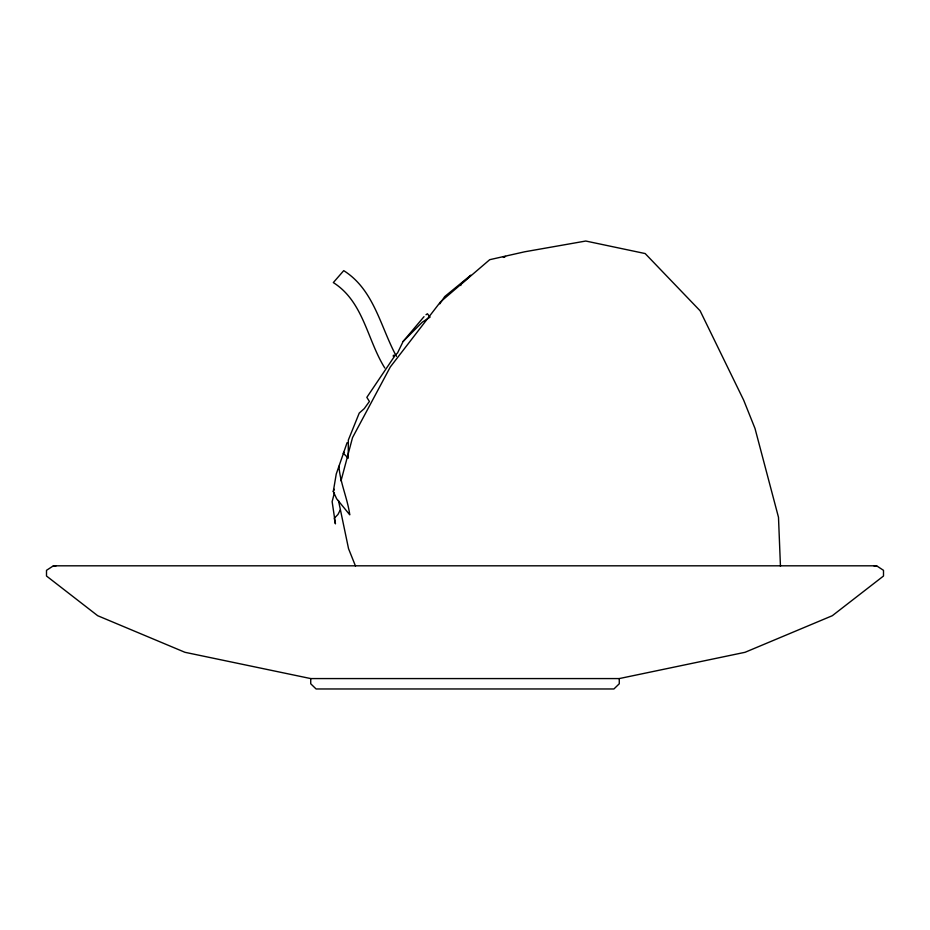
<?xml version="1.0" encoding="UTF-8"?>
<svg xmlns="http://www.w3.org/2000/svg" width="930" height="930" viewBox="0 0 930 930"><rect width="100%" height="100%" fill="white"/><g stroke="black" fill="none" stroke-linecap="round" stroke-linejoin="round"><path stroke-width="1.4" d="M338.939 466.244C340.159 483.007 347.506 498.259 349.773 514.813L336.648 498.782L333.289 491.528L336.253 473.986L343.809 452.282L343.402 453.317L348.239 458.141L348.332 440.076L359.236 413.083L364.269 408.619L369.408 401.458L366.839 397.366L394.425 356.399L393.39 356.516L393.309 355.341L395.169 355.411L397.563 352.912L403.12 341.461L424.01 316.665M334.44 492.598L332.138 501.665L335.428 523.857L334.277 518.243L337.962 514.476L340.241 510.012M341.008 480.88L352.528 437.612L390.309 366.966L440.529 301.843L489.715 259.691L524.706 251.786L585.772 241.033L645.164 253.553L700.116 310.806L743.675 400.167L755.009 428.474L778.491 517.301L780.456 566.277M343.402 453.317L347.088 442.68M334.3 489.296L333.289 491.528M439.809 303.854L444.703 296.589L470.813 275.222L460.71 284.487L460.803 285.533M426.01 314.724L427.416 313.77L430.079 317.107L422.267 322.199L403.12 341.461M503.932 257.424L504.909 256.657M53.394 565.812L46.5 570.323L46.5 576.019L97.685 615.707L184.965 652.302L310.725 678.575L619.275 678.575L745.035 652.302L832.315 615.707L883.5 576.019L883.5 570.323L876.606 565.812L53.394 565.812L55.998 565.905M503.235 257.064L505.548 256.413M874.002 565.905L876.606 565.812M396.436 356.341C380.44 326.976 374.22 289.893 343.728 270.642L333.324 282.581C363.618 301.785 367.141 339.822 384.799 367.989M355.493 566.045L348.541 548.677L338.474 500.503M619.275 678.575L619.275 683.771L613.916 688.967L316.084 688.967L310.725 683.771L310.725 678.575"/></g></svg>
